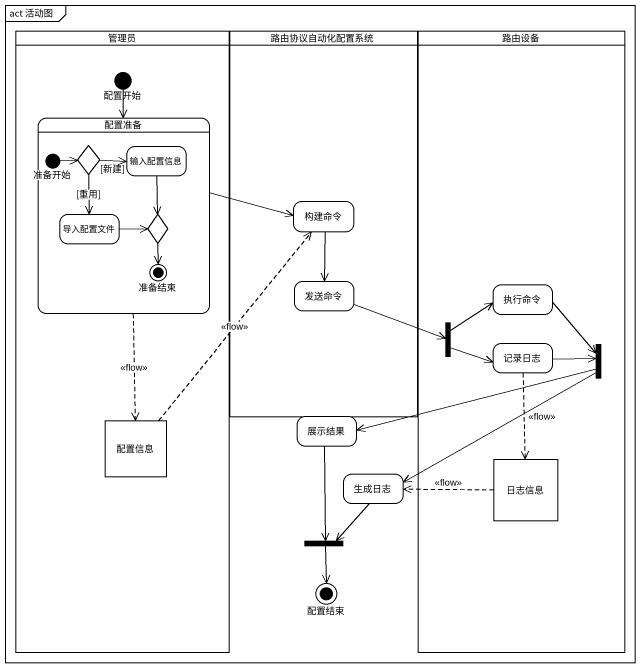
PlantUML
@startuml
mainframe act 活动图
hide empty description
state 管理员 <<partition>> {
  state 配置开始 <<start>>
  state 配置准备 {
    state 准备开始 <<start>>
    state choice1 <<choice>>
    state 输入配置信息
    state 导入配置文件
    state choice2 <<choice>>
    state 准备结束 <<end>>
  }
  state 配置信息 <<object>>
}
state 路由协议自动化配置系统 <<partition>> {
  state 构建命令
  state 发送命令
}
state 路由设备 <<partition>> {
  state 执行命令
  state fork1 <<fork>>
  state 记录日志
  state fork2 <<fork>>
  state 日志信息 <<object>>
}
state 展示结果
state 生成日志
state fork3 <<join>>
state 配置结束 <<end>>
配置开始 --> 配置准备
配置准备 -right-> 构建命令
配置准备 -[dashed]-> 配置信息 : <<flow>>
准备开始 -right-> choice1
choice1 -right-> 输入配置信息 : [新建]
choice1 --> 导入配置文件 : [重用]
输入配置信息 --> choice2
导入配置文件 -right-> choice2
choice2 --> 准备结束
构建命令 --> 发送命令
发送命令 -right-> fork1
执行命令 --> fork2
fork1 -right-> 执行命令
fork1 -right-> 记录日志
记录日志 -right-> fork2
记录日志 -[dashed]-> 日志信息 : <<flow>>
fork2 -left-> 展示结果
fork2 -left-> 生成日志
配置信息 -up[dashed]-> 构建命令 : <<flow>>
展示结果 --> fork3
日志信息 -left[dashed]-> 生成日志 : <<flow>>
生成日志 --> fork3
fork3 --> 配置结束
@enduml
